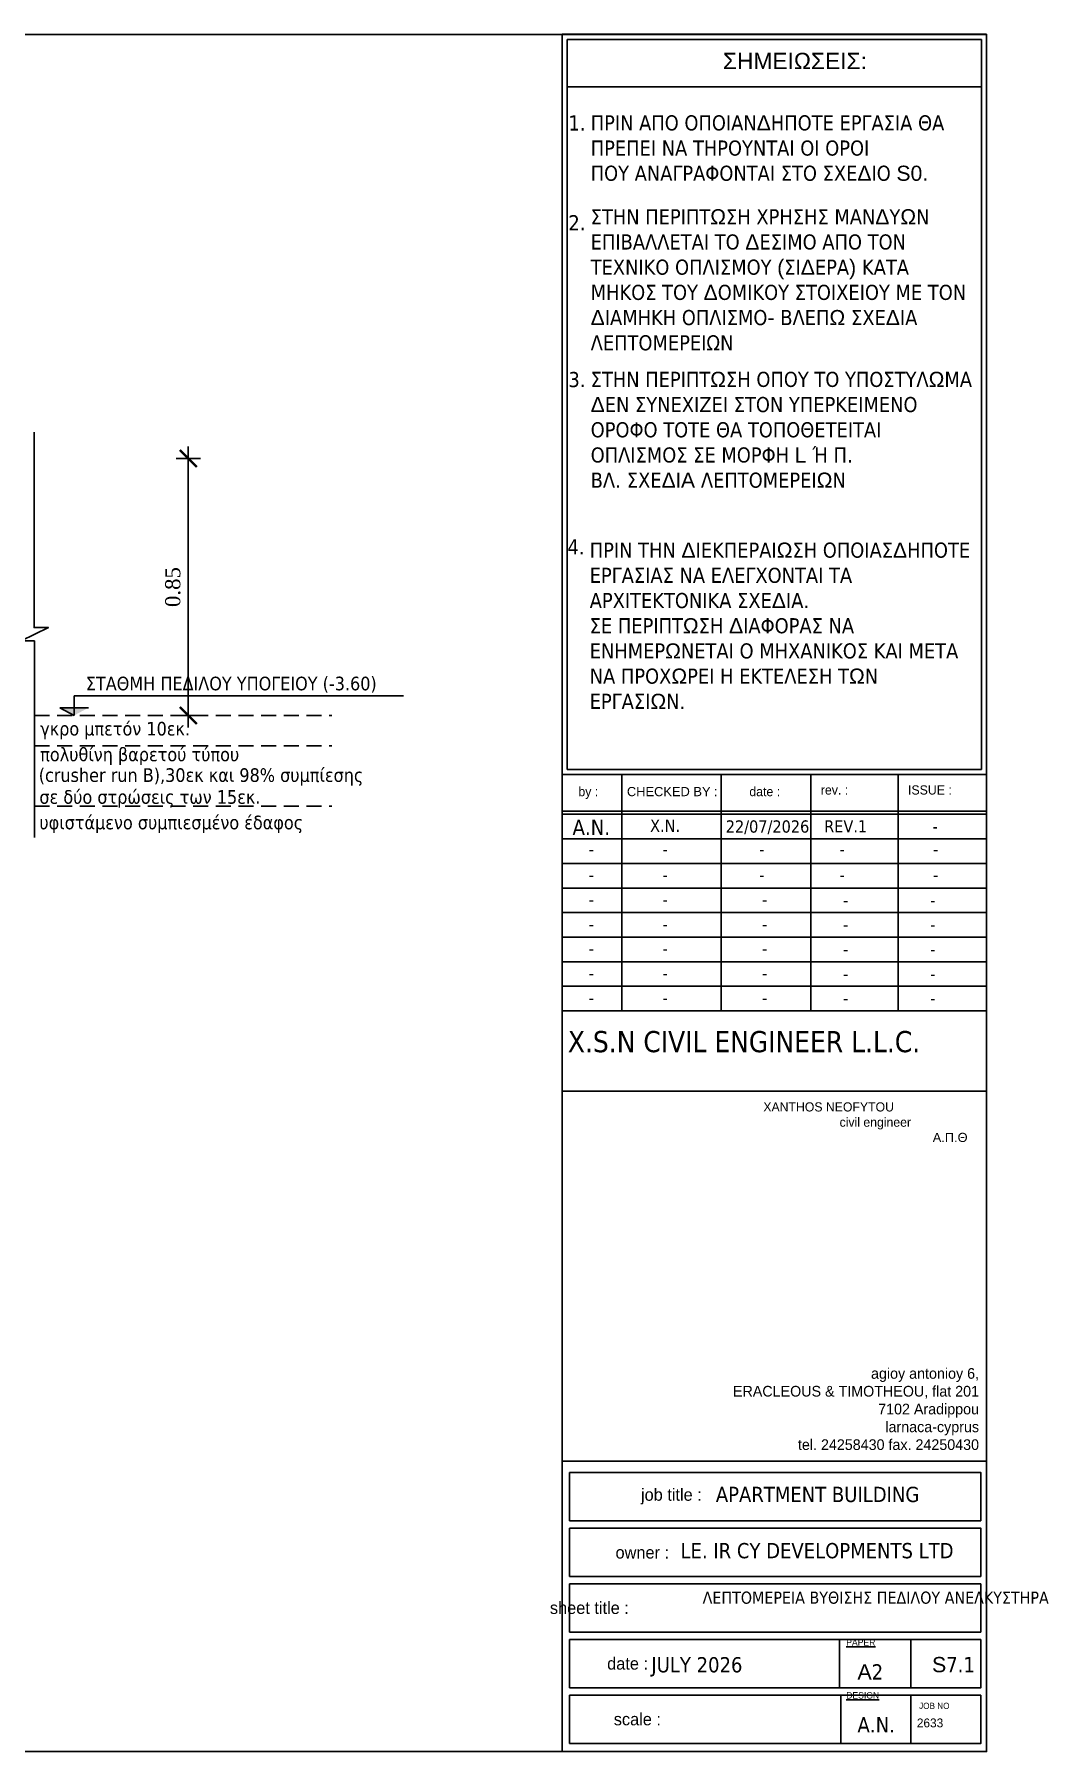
# Model space of a CAD drawing. Header units: millimetres. Extents: x -2171 to 1563, y -1758 to -1505.
# Drawn here: x -1704.73 to -1687.95, y -1584.07 to -1555.67 of the extents above; entities that cross this region are included whole.
import ezdxf

# ---------------------------------------------------------------- set-up
doc = ezdxf.new("R2010")
doc.units = ezdxf.units.MM
doc.header["$PDMODE"] = 32
doc.linetypes.add('HIDDEN', pattern=[0.375, 0.25, -0.125])
doc.layers.get('Defpoints').update_dxf_attribs({"color": 6})
for name, color, linetype in [('-S-A3 PAGE', 3, 'Continuous'), ('-S_TEXT', 3, 'Continuous'), ('A-COLUM', 7, 'Continuous'), ('ANOIGMATA', 7, 'Continuous'), ('dim', 2, 'Continuous'), ('pinakaki', 153, 'Continuous'), ('SXK', 6, 'Continuous')]:
    doc.layers.add(name, color=color, linetype=linetype)
doc.layers.add('TEXT', color=20, linetype='Continuous', lineweight=13)
doc.styles.get("Standard").update_dxf_attribs({"font": 'tahoma.ttf'})
doc.styles.add('ΠΙΝΑΚΑΚΙ', font='times.ttf')
doc.dimstyles.new('DIM-1_20', dxfattribs={"dimscale": 0.5, "dimtxt": 0.5, "dimasz": 0.2, "dimexe": 2, "dimexo": 0, "dimgap": 0.09, "dimtad": 0, "dimlfac": 0.2, "dimrnd": 0.001, "dimzin": 0, "dimdsep": 46, "dimtxsty": 'ΠΙΝΑΚΑΚΙ', "dimblk1": 'ROUDIM1', "dimblk2": 'ROUDIM1', "dimsah": 1, "dimcen": 0.09, "dimdle": 0.05, "dimse1": 1, "dimse2": 1, "dimclre": 240, "dimadec": 0, "dimazin": 0, "dimtfac": 1, "dimtmove": 2, "dimatfit": 3, "dimldrblk": 'ROUDIM1', "dimfxl": 1, "dimtvp": 0.9999, "dimtolj": 1, "dimtzin": 0, "dimarcsym": 0})

# ---------------------------------------------------------------- blocks, each defined once
blk = doc.blocks.new('ROUDIM1')
at = {"layer": 'dim'}
for p, q in [((0, 2), (0, -2)), ((2, 0), (-2, 0))]:
    blk.add_line(p, q, dxfattribs=at)
at = {"layer": 'dim', "const_width": 0.4}
blk.add_lwpolyline([(1.41, 1.41), (-1.41, -1.41)], dxfattribs=at)
blk = doc.blocks.new('*D2254')
at = {"layer": 'Defpoints', "color": 0, "ltscale": 0.5}
for p in [(-1704.732, -1562.684), (-1702.181, -1562.684), (-1704.728, -1566.934)]:
    blk.add_point(p, dxfattribs=at)
at = {"layer": 'dim', "color": 0, "lineweight": -2, "ltscale": 0.8}
blk.add_line((-1702.181, -1566.834), (-1702.181, -1562.784), dxfattribs=at)
at = {"layer": 'dim', "color": 0, "lineweight": -2, "ltscale": 0.5, "xscale": 0.1, "yscale": 0.1, "zscale": 0.1}
for p, rotation in [((-1702.181, -1562.684), 90), ((-1702.181, -1566.934), 270)]:
    blk.add_blockref('ROUDIM1', p, dxfattribs=dict(at, rotation=rotation))
at = {"layer": 'dim', "color": 0, "ltscale": 0.5, "insert": (-1702.436, -1564.809), "char_height": 0.25, "attachment_point": 5, "rotation": 90, "style": 'ΠΙΝΑΚΑΚΙ'}
blk.add_mtext('\\A1;0.85', dxfattribs=at)
blk = doc.blocks.new('PINAKAKI')
at = {"layer": '-S-A3 PAGE', "ltscale": 5}
blk.add_line((121995.588, -208359.262), (121988.733, -208359.262), dxfattribs=at)
at = {"color": 0}
for p, q in [((121988.65, -208358.392), (121988.65, -208373.351)), ((121988.65, -208358.392), (121995.67, -208358.392)), ((121988.733, -208358.475), (121988.733, -208370.548)), ((121988.733, -208358.475), (121995.588, -208358.475)), ((121995.588, -208358.475), (121995.588, -208370.548)), ((121995.67, -208358.392), (121995.669, -208370.631)), ((121988.649, -208370.631), (121995.669, -208370.631)), ((121988.732, -208370.548), (121995.587, -208370.548)), ((121989.64, -208370.631), (121989.64, -208374.541)), ((121991.28, -208374.541), (121991.28, -208370.631)), ((121992.766, -208374.541), (121992.766, -208370.631)), ((121994.208, -208374.541), (121994.208, -208370.631)), ((121991.624, -208371.24), (121988.651, -208371.24)), ((121988.651, -208371.24), (121995.67, -208371.24)), ((121995.67, -208371.291), (121988.651, -208371.291)), ((121995.67, -208371.24), (121995.67, -208371.291)), ((121995.67, -208375.87), (121988.651, -208375.87)), ((121988.651, -208381.659), (121988.651, -208386.792)), ((121988.774, -208382.974), (121988.774, -208382.175)), ((121988.774, -208383.895), (121988.774, -208383.096)), ((121988.774, -208384.816), (121988.774, -208384.018)), ((121988.774, -208385.738), (121988.774, -208384.939)), ((121988.774, -208386.659), (121988.774, -208385.861))]:
    blk.add_line(p, q, dxfattribs=at)
at = {"color": 3}
blk.add_line((121995.67, -208372.455), (121995.67, -208374.541), dxfattribs=at)
at = {"color": 0}
for points in [[(121988.651, -208370.631), (121995.67, -208370.631), (121995.67, -208374.541), (121988.651, -208374.541)], [(121988.651, -208370.631), (121995.67, -208370.631), (121995.67, -208374.541), (121988.651, -208374.541)], [(121988.651, -208374.541), (121995.67, -208374.541), (121995.67, -208381.988), (121988.651, -208381.988)], [(121988.651, -208381.988), (121995.67, -208381.988), (121995.67, -208386.792), (121988.651, -208386.792)]]:
    blk.add_lwpolyline(points, close=True, dxfattribs=at)
for points in [[(121988.651, -208371.697), (121995.67, -208371.697)], [(121988.651, -208372.103), (121995.67, -208372.103)], [(121988.651, -208372.51), (121995.67, -208372.51)], [(121988.651, -208372.916), (121995.67, -208372.916)], [(121988.651, -208373.322), (121995.67, -208373.322)], [(121988.651, -208373.728), (121995.67, -208373.728)], [(121988.651, -208374.135), (121995.67, -208374.135)], [(121988.774, -208382.175), (121995.574, -208382.175), (121995.574, -208382.974), (121988.774, -208382.974)], [(121988.774, -208383.096), (121995.574, -208383.096), (121995.574, -208383.895), (121988.774, -208383.895)], [(121988.774, -208384.018), (121995.574, -208384.018), (121995.574, -208384.816), (121988.774, -208384.816)], [(121988.774, -208384.939), (121995.574, -208384.939), (121995.574, -208385.738), (121988.774, -208385.738)], [(121993.239, -208384.939), (121993.239, -208385.738)], [(121994.417, -208384.939), (121994.417, -208385.738)], [(121988.774, -208385.861), (121995.574, -208385.861), (121995.574, -208386.659), (121988.774, -208386.659)], [(121993.259, -208385.861), (121993.259, -208386.659)], [(121994.417, -208385.861), (121994.417, -208386.659)]]:
    blk.add_lwpolyline(points, dxfattribs=at)
blk.add_lwpolyline([(121988.651, -208374.541), (121995.67, -208374.541)])
at = {"layer": '-S_TEXT', "color": 3}
for s, p in [('1.', (121988.755, -208359.983)), ('2.', (121988.755, -208361.633)), ('3.', (121988.755, -208364.226)), ('4.', (121988.739, -208366.994))]:
    blk.add_text(s, height=0.25, dxfattribs=at).set_placement(p)
at = {"layer": '-S_TEXT', "color": 3, "char_height": 0.25, "attachment_point": 1}
for s, insert in [('ΠΡΙΝ ΑΠΟ ΟΠΟΙΑΝ{\\fArial|b0|i0|c186|p34;Δ}ΗΠΟΤΕ ΕΡΓΑΣΙΑ ΘΑ ΠΡΕΠΕΙ ΝΑ ΤΗΡΟΥΝΤΑΙ ΟΙ ΟΡΟΙ\\PΠΟΥ ΑΝΑΓΡΑΦΟΝΤΑΙ ΣΤΟ ΣΧΕ{\\fArial|b0|i0|c186|p34;Δ}ΙΟ {\\fArial|b0|i0|c186|p34;S0.}', (121989.123, -208359.731)), ('ΣΤΗΝ ΠΕΡΙΠΤ{\\fArial|b0|i0|c186|p34;Ω}ΣΗ ΧΡΗΣΗΣ ΜΑΝ{\\fArial|b0|i0|c186|p34;Δ}Υ{\\fArial|b0|i0|c186|p34;Ω}Ν ΕΠΙΒΑΛΛΕΤΑΙ ΤΟ {\\fArial|b0|i0|c186|p34;Δ}ΕΣΙΜΟ ΑΠΟ ΤΟΝ ΤΕΧΝΙΚΟ ΟΠΛΙΣΜΟΥ {\\fArial|b0|i0|c186|p34;(}ΣΙ{\\fArial|b0|i0|c186|p34;Δ}ΕΡΑ{\\fArial|b0|i0|c186|p34;) }ΚΑΤΑ ΜΗΚΟΣ ΤΟΥ {\\fArial|b0|i0|c186|p34;Δ}ΟΜΙΚΟΥ ΣΤΟΙΧΕΙΟΥ ΜΕ ΤΟΝ {\\fArial|b0|i0|c186|p34;Δ}ΙΑΜΗΚΗ ΟΠΛΙΣΜΟ{\\fArial|b0|i0|c186|p34;- }ΒΛΕΠ{\\fArial|b0|i0|c186|p34;Ω }ΣΧΕ{\\fArial|b0|i0|c186|p34;Δ}ΙΑ ΛΕΠΤΟΜΕΡΕΙΩΝ', (121989.123, -208361.284)), ('ΣΤΗΝ ΠΕΡΙΠΤ{\\fArial|b0|i0|c186|p34;Ω}ΣΗ ΟΠΟΥ ΤΟ ΥΠΟΣΤΥΛ{\\fArial|b0|i0|c186|p34;Ω}ΜΑ {\\fArial|b0|i0|c186|p34;Δ}ΕΝ ΣΥΝΕΧΙΖΕΙ ΣΤΟΝ ΥΠΕΡΚΕΙΜΕΝΟ ΟΡΟΦΟ ΤΟΤΕ ΘΑ ΤΟΠΟΘΕΤΕΙΤΑΙ ΟΠΛΙΣΜΟΣ ΣΕ ΜΟΡΦΗ {\\fArial|b0|i0|c186|p34;L }Ή Π{\\fArial|b0|i0|c186|p34;.  \\P}ΒΛ{\\fArial|b0|i0|c186|p34;. }ΣΧΕ{\\fArial|b0|i0|c186|p34;Δ}Ι{\\fArial|b0|i0|c186|p34;A }ΛΕΠΤΟΜΕΡΕΙ{\\fArial|b0|i0|c186|p34;Ω}Ν', (121989.123, -208363.973)), ('ΠΡΙΝ ΤΗΝ {\\fArial|b0|i0|c186|p34;Δ}ΙΕΚΠΕΡΑΙ{\\fArial|b0|i0|c186|p34;Ω}ΣΗ ΟΠΟΙΑΣ{\\fArial|b0|i0|c186|p34;Δ}ΗΠΟΤΕ ΕΡΓΑΣΙΑΣ ΝΑ ΕΛΕΓΧΟΝΤΑΙ ΤΑ ΑΡΧΙΤΕΚΤΟΝΙΚΑ ΣΧΕ{\\fArial|b0|i0|c186|p34;Δ}ΙΑ{\\fArial|b0|i0|c186|p34;.\\P}ΣΕ ΠΕΡΙΠΤ{\\fArial|b0|i0|c186|p34;Ω}ΣΗ {\\fArial|b0|i0|c186|p34;Δ}ΙΑΦΟΡΑΣ ΝΑ ΕΝΗΜΕΡ{\\fArial|b0|i0|c186|p34;Ω}ΝΕΤΑΙ Ο ΜΗΧΑΝΙΚΟΣ ΚΑΙ ΜΕΤΑ ΝΑ ΠΡΟΧ{\\fArial|b0|i0|c186|p34;Ω}ΡΕΙ Η ΕΚΤΕΛΕΣΗ Τ{\\fArial|b0|i0|c186|p34;Ω}Ν ΕΡΓΑΣΙ{\\fArial|b0|i0|c186|p34;Ω}Ν{\\fArial|b0|i0|c186|p34;.}', (121989.107, -208366.797))]:
    blk.add_mtext_dynamic_manual_height_columns(s, width=6.38621, gutter_width=1, heights=[0], dxfattribs=dict(at, insert=insert))
at = {"layer": 'ANOIGMATA', "attachment_point": 1}
for s, insert, char_height, width in [('\\pi4.5494;{\\fBankGothic Lt BT|b0|i0|c0|p34;\\H1.5x;\\C7;XANTHOS NEOFYTOU\\P\\pi5.8103;civil engineer\\P\\pi7.351;\\fArial|b0|i0|c161|p34;Α.Π.Θ}', (121987.429, -208376.054), 0.10094, 7.9171), ('\\pxqr;{\\fBankGothic Lt BT|b0|i0|c161|p34;\\H1.1667x;\\C0;agioy antonioy 6,\\PERACLEOUS & TIMOTHEOU, flat 201\\P7102 Aradippou\\Plarnaca-cyprus\\Ptel. 24258430 fax. 24250430}', (121987.487, -208380.449), 0.15141, 8.05841), ('\\pxqr;{\\fBankGothic Lt BT|b0|i0|c0|p34;\\H1.5x;\\C7; \\H1.3333x; job title :}', (121987.622, -208382.441), 0.10094, 3.33818), ('\\A1;\\pxql;{\\H0.99983x;\\C7;APARTMENT BUILDING  \\H0.75013x;  }', (121991.193, -208382.412), 0.25234, 5.34758), ('\\pxqr;{\\fBankGothic Lt BT|b0|i0|c0|p34;\\H1.5x;\\C7; \\H1.3333x; owner :}', (121987.081, -208383.397), 0.10094, 3.33818), ('\\A1;{\\C7;LE. IR CY DEVELOPMENTS LTD  }', (121990.609, -208383.342), 0.2523, 5.34758), ('{\\fBankGothic Lt BT|b0|i0|c0|p34;\\C7;     sheet title :}', (121988.074, -208384.313), 0.20187, 3.33818), ('\\pxi8.03;{\\fBankGothic Lt BT|b0|i0|c161|p34;\\H0.5x;\\L\\C7;PAPER\\H2x;\\l }', (121991.643, -208384.933), 0.2125, 3.51387), ('\\pxqr;{\\fBankGothic Lt BT|b0|i0|c0|p34;\\C7; date :}', (121986.733, -208385.234), 0.20187, 3.33818), ('{\\fTahoma|b0|i0|c0|p34;\\C7;JULY 2026}', (121990.127, -208385.229), 0.25234, 4.57511), ('\\pxi8.03;{\\fBankGothic Lt BT|b0|i0|c0|p34;\\H0.5x;\\L\\C7;DESIGN\\H2x;\\l }', (121991.643, -208385.808), 0.2125, 3.51387), ('\\pxi8.03;{\\fBankGothic Lt BT|b0|i0|c0|p34;\\C7;JOB NO}', (121993.744, -208385.984), 0.10094, 3.33818), ('\\pxqr;{\\fBankGothic Lt BT|b0|i0|c0|p34;\\C7; scale :}', (121986.947, -208386.155), 0.20187, 3.33818), ('\\pxi8.03;{\\fBankGothic Lt BT|b0|i0|c161|p34;\\C7;2\\fBankGothic Lt BT|b0|i0|c0|p34;633}', (121993.339, -208386.244), 0.14671, 4.85205)]:
    blk.add_mtext(s, dxfattribs=dict(at, insert=insert, char_height=char_height, width=width))
at = {"layer": 'ANOIGMATA', "char_height": 0.25234, "attachment_point": 1}
for s, insert in [('{\\fArial|b0|i0|c186|p34;A}2', (121993.535, -208385.347)), ('A{\\fArial|b0|i0|c186|p34;.}N{\\fArial|b0|i0|c186|p34;.}', (121993.535, -208386.222))]:
    blk.add_mtext_dynamic_manual_height_columns(s, width=10.89316, gutter_width=1, heights=[0], dxfattribs=dict(at, insert=insert))
at = {"layer": 'pinakaki', "ltscale": 0.005, "insert": (121991.31, -208358.698), "char_height": 0.26955, "width": 6.67467, "attachment_point": 1}
blk.add_mtext('{\\fArial|b0|i0|c161|p34;ΣΗΜΕΙΩΣΕΙΣ:}', dxfattribs=at)
at = {"layer": 'TEXT', "color": 0, "attachment_point": 1}
for s, insert, char_height, width in [('\\pxqc;{\\fBankGothic Lt BT|b0|i0|c161|p34;\\C7;by :}', (121988.625, -208370.839), 0.15234, 0.91751), ('\\pxqc;{\\fArial|b0|i0|c186|p34;\\C7;CHECKED BY\\fBankGothic Lt BT|b0|i0|c161|p34; :}', (121989.201, -208370.839), 0.15234, 2.53906), ('\\pxqc;{\\fBankGothic Lt BT|b0|i0|c0|p34;\\C7;date :}', (121990.732, -208370.839), 0.15234, 2.53906), ('{\\fBankGothic Lt BT|b0|i0|c161|p34;\\C7;rev\\fBankGothic Lt BT|b0|i0|c0|p34;.\\fBankGothic Lt BT|b0|i0|c161|p34; :}', (121992.929, -208370.812), 0.152344, 2.53906), ('{\\fBankGothic Lt BT|b0|i0|c0|p34;\\C7;ISSUE\\fBankGothic Lt BT|b0|i0|c161|p34; :}', (121994.371, -208370.812), 0.15234, 2.53906), ('\\pxqc;{\\fTahoma|b0|i0|c0|p34;\\C7;A\\fTahoma|b0|i0|c161|p34;.\\fTahoma|b0|i0|c0|p34;N\\fTahoma|b0|i0|c161|p34;.}', (121988.625, -208371.379), 0.253906, 1.01563), ('\\pxqc;{\\fTahoma|b0|i0|c0|p34;\\H0.8x;\\C7;X.N.}', (121989.084, -208371.379), 0.25391, 2.53906), ('{\\fTahoma|b0|i0|c0|p34;\\C7;22\\fTahoma|b0|i0|c161|p34;/\\fTahoma|b0|i0|c0|p34;07\\fTahoma|b0|i0|c161|p34;/202\\fTahoma|b0|i0|c0|p34;6}', (121991.357, -208371.391), 0.203125, 1.35307), ('\\pxqc;{\\fTahoma|b0|i0|c0|p34;\\H0.8x;\\C7;REV.1}', (121992.706, -208371.388), 0.25391, 1.26753), ('\\pxqc;{\\fTahoma|b0|i0|c0|p34;\\H0.8x;\\C7; \\fTahoma|b0|i0|c161|p34;-}', (121994.148, -208371.388), 0.25391, 1.26753), ('\\pxqc;{\\fTahoma|b0|i0|c0|p34;\\H0.8x;\\C7;-}', (121988.625, -208371.768), 0.25391, 1.01563), ('\\pxqc;{\\fTahoma|b0|i0|c0|p34;\\H0.8x;\\C7;-}', (121989.084, -208371.768), 0.25391, 2.53906), ('\\pxqc;{\\fTahoma|b0|i0|c0|p34;\\H0.8x;\\C7;   -}', (121990.571, -208371.768), 0.25391, 2.53906), ('\\pxqc;{\\fTahoma|b0|i0|c0|p34;\\H0.8x;\\C7;-}', (121992.012, -208371.768), 0.25391, 2.53906), ('\\pxqc;{\\fTahoma|b0|i0|c0|p34;\\H0.8x;\\C7;-}', (121993.558, -208371.768), 0.25391, 2.53906), ('\\pxqc;{\\fTahoma|b0|i0|c0|p34;\\H0.8x;\\C7;-}', (121988.625, -208372.192), 0.25391, 1.01563), ('\\pxqc;{\\fTahoma|b0|i0|c0|p34;\\H0.8x;\\C7;-}', (121989.084, -208372.192), 0.25391, 2.53906), ('\\pxqc;{\\fTahoma|b0|i0|c0|p34;\\H0.8x;\\C7;   -}', (121990.571, -208372.192), 0.25391, 2.53906), ('\\pxqc;{\\fTahoma|b0|i0|c0|p34;\\H0.8x;\\C7;-}', (121992.012, -208372.192), 0.25391, 2.53906), ('\\pxqc;{\\fTahoma|b0|i0|c0|p34;\\H0.8x;\\C7;-}', (121993.558, -208372.192), 0.25391, 2.53906), ('\\pxqc;{\\fTahoma|b0|i0|c0|p34;\\H0.8x;\\C7;-}', (121988.625, -208372.598), 0.25391, 1.01563), ('\\pxqc;{\\fTahoma|b0|i0|c0|p34;\\H0.8x;\\C7;-}', (121989.084, -208372.598), 0.25391, 2.53906), ('\\pxqc;{\\fTahoma|b0|i0|c0|p34;\\H0.8x;\\C7;-}', (121990.732, -208372.598), 0.25391, 2.53906), ('\\pxqc;{\\fTahoma|b0|i0|c161|p34;\\H0.8x;\\C7;-}', (121992.706, -208372.607), 0.25391, 1.26753), ('\\pxqc;{\\fTahoma|b0|i0|c161|p34;\\H0.8x;\\C7;-}', (121994.148, -208372.607), 0.25391, 1.26753), ('\\pxqc;{\\fTahoma|b0|i0|c0|p34;\\H0.8x;\\C7;-}', (121988.625, -208373.004), 0.25391, 1.01563), ('\\pxqc;{\\fTahoma|b0|i0|c0|p34;\\H0.8x;\\C7;-}', (121989.084, -208373.004), 0.25391, 2.53906), ('\\pxqc;{\\fTahoma|b0|i0|c0|p34;\\H0.8x;\\C7;-}', (121990.732, -208373.004), 0.25391, 2.53906), ('\\pxqc;{\\fTahoma|b0|i0|c161|p34;\\H0.8x;\\C7;-}', (121992.706, -208373.013), 0.25391, 1.26753), ('\\pxqc;{\\fTahoma|b0|i0|c161|p34;\\H0.8x;\\C7;-}', (121994.148, -208373.013), 0.25391, 1.26753), ('\\pxqc;{\\fTahoma|b0|i0|c0|p34;\\H0.8x;\\C7;-}', (121988.625, -208373.41), 0.25391, 1.01563), ('\\pxqc;{\\fTahoma|b0|i0|c0|p34;\\H0.8x;\\C7;-}', (121989.084, -208373.41), 0.25391, 2.53906), ('\\pxqc;{\\fTahoma|b0|i0|c0|p34;\\H0.8x;\\C7;-}', (121990.732, -208373.41), 0.25391, 2.53906), ('\\pxqc;{\\fTahoma|b0|i0|c161|p34;\\H0.8x;\\C7;-}', (121992.706, -208373.419), 0.25391, 1.26753), ('\\pxqc;{\\fTahoma|b0|i0|c161|p34;\\H0.8x;\\C7;-}', (121994.148, -208373.419), 0.25391, 1.26753), ('\\pxqc;{\\fTahoma|b0|i0|c0|p34;\\H0.8x;\\C7;-}', (121988.625, -208373.817), 0.25391, 1.01563), ('\\pxqc;{\\fTahoma|b0|i0|c0|p34;\\H0.8x;\\C7;-}', (121989.084, -208373.817), 0.25391, 2.53906), ('\\pxqc;{\\fTahoma|b0|i0|c0|p34;\\H0.8x;\\C7;-}', (121990.732, -208373.817), 0.25391, 2.53906), ('\\pxqc;{\\fTahoma|b0|i0|c161|p34;\\H0.8x;\\C7;-}', (121992.706, -208373.826), 0.25391, 1.26753), ('\\pxqc;{\\fTahoma|b0|i0|c161|p34;\\H0.8x;\\C7;-}', (121994.148, -208373.826), 0.25391, 1.26753), ('\\pxqc;{\\fTahoma|b0|i0|c0|p34;\\H0.8x;\\C7;-}', (121988.625, -208374.223), 0.25391, 1.01563), ('\\pxqc;{\\fTahoma|b0|i0|c0|p34;\\H0.8x;\\C7;-}', (121989.084, -208374.223), 0.25391, 2.53906), ('\\pxqc;{\\fTahoma|b0|i0|c0|p34;\\H0.8x;\\C7;-}', (121990.732, -208374.223), 0.25391, 2.53906), ('\\pxqc;{\\fTahoma|b0|i0|c161|p34;\\H0.8x;\\C7;-}', (121992.706, -208374.232), 0.25391, 1.26753), ('\\pxqc;{\\fTahoma|b0|i0|c161|p34;\\H0.8x;\\C7;-}', (121994.148, -208374.232), 0.25391, 1.26753), ('X.S.N CIVIL ENGINEER L.L.C.\\P', (121988.746, -208374.875), 0.35, 6.92207)]:
    blk.add_mtext(s, dxfattribs=dict(at, insert=insert, char_height=char_height, width=width))
at = {"layer": 'TEXT', "insert": (121992.706, -208371.388), "char_height": 0.25391, "width": 1.26753, "attachment_point": 1}
blk.add_mtext('{\\fTahoma|b0|i0|c0|p34;\\H0.8x;\\C7; }', dxfattribs=at)

msp = doc.modelspace()

# ---------------------------------------------------------------- hatches: boundary and pattern name
at = {"layer": 'SXK'}
msp.add_hatch(color=1, dxfattribs=at).paths.add_polyline_path([(-1704.0715, -1566.9336), (-1704.3085, -1566.8054), (-1703.8345, -1566.8054)])

# ---------------------------------------------------------------- linework, layer by layer
at = {"layer": '-S_TEXT', "ltscale": 5}
msp.add_lwpolyline([(-1688.9802, -1555.6684), (-1729.9302, -1555.6684), (-1729.9302, -1584.0684), (-1688.9802, -1584.0684)], close=True, dxfattribs=at)
at = {"layer": 'A-COLUM', "linetype": 'HIDDEN'}
for p, q in [((-1704.7275, -1566.9336), (-1699.8078, -1566.9336)), ((-1704.7275, -1566.9336), (-1699.8078, -1566.9336)), ((-1704.7275, -1567.4336), (-1699.8077, -1567.4336)), ((-1704.7275, -1568.4336), (-1699.8078, -1568.4336)), ((-1704.7275, -1568.4336), (-1699.8078, -1568.4336))]:
    msp.add_line(p, q, dxfattribs=at)
at = {"layer": 'A-COLUM'}
msp.add_lwpolyline([(-1704.732, -1562.2465), (-1704.732, -1565.4791), (-1704.4948, -1565.4791), (-1704.9432, -1565.7004), (-1704.7275, -1565.7004), (-1704.7275, -1568.9521)], dxfattribs=at)
at = {"layer": 'SXK', "color": 1}
for p, q in [((-1704.3085, -1566.8054), (-1703.8345, -1566.8054)), ((-1704.0715, -1566.9336), (-1704.3085, -1566.8054)), ((-1704.0715, -1566.6083), (-1698.6214, -1566.6083)), ((-1704.0715, -1566.9336), (-1704.0715, -1566.6083))]:
    msp.add_line(p, q, dxfattribs=at)

# ---------------------------------------------------------------- block references
at = {"layer": '-S_TEXT', "ltscale": 5}
msp.add_blockref('PINAKAKI', (-123684.6503, 206802.724), dxfattribs=at)

# ---------------------------------------------------------------- texts
at = {"layer": '-S_TEXT'}
for s, p in [('ΣΤΑΘΜΗ ΠΕΔΙΛΟΥ ΥΠΟΓΕΙΟΥ (-3.60)', (-1703.877, -1566.5163)), ('γκρο μπετόν 10εκ.', (-1704.6303, -1567.2635)), ('πολυθίνη βαρετού τύπου', (-1704.6303, -1567.6889)), ('(crusher run B),30εκ και 98%%% συμπίεσης', (-1704.6547, -1568.0309)), ('σε δύο στρώσεις των 15εκ. ', (-1704.6439, -1568.3926)), ('υφιστάμενο συμπιεσμένο έδαφος', (-1704.6446, -1568.8147))]:
    msp.add_text(s, height=0.225, dxfattribs=at).set_placement(p)
at = {"layer": 'ANOIGMATA', "insert": (-1693.6763, -1581.4216), "char_height": 0.2, "width": 6.100336, "attachment_point": 1}
msp.add_mtext('ΛΕΠΤΟΜΕΡΕΙΑ ΒΥΘΙΣΗΣ ΠΕΔΙΛΟΥ ΑΝΕΛΚΥΣΤΗΡΑ', dxfattribs=at)
at = {"layer": 'ANOIGMATA', "insert": (-1689.8821, -1582.5029), "char_height": 0.252344, "attachment_point": 1}
msp.add_mtext_dynamic_manual_height_columns('{\\fArial|b0|i0|c186|p34;S\\fTahoma|b0|i0|c0|p34;7.1}', width=10.893157, gutter_width=1, heights=[0], dxfattribs=at)

# ---------------------------------------------------------------- dimensions: what is measured, and where the dimension line sits
at = {"layer": 'dim', "ltscale": 0.8}
dim = msp.add_linear_dim(base=(-1702.1814, -1562.6836), p1=(-1704.7275, -1566.9336), p2=(-1704.732, -1562.6836), angle=90, dimstyle='DIM-1_20', override={"dimblk1": 'ROUDIM1', "dimblk2": 'ROUDIM1'}, dxfattribs=at)
dim.commit()
dim.dimension.update_dxf_attribs({"geometry": '*D2254', "text_midpoint": (-1702.4364, -1564.8086)})

doc.saveas('drawing.dxf')
